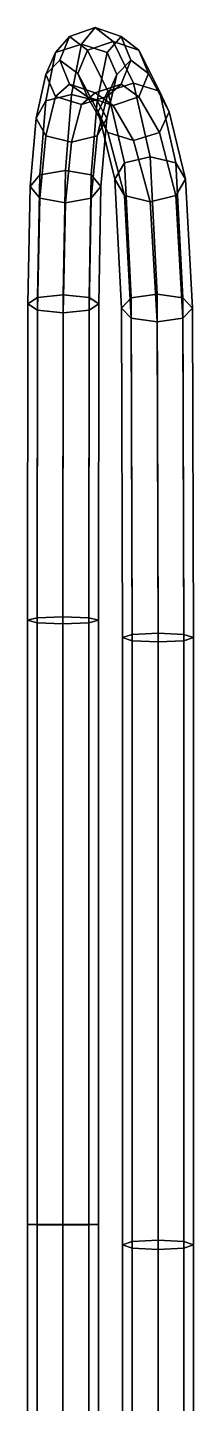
# Model space of a CAD drawing. Extents: x -10488 to 99756, y -124897 to 159397.
# Drawn here: x -3713 to 6756, y 72807 to 159397 of the extents above; entities that cross this region are included whole.
import ezdxf

# ---------------------------------------------------------------- set-up
doc = ezdxf.new("R2010")
doc.units = 0

msp = doc.modelspace()

# ---------------------------------------------------------------- linework, layer by layer
for points in [[(-1937.130127, 157824.359375, -208564.703125), (-1062.130127, 158835.734375, -215205.796875), (562.869812, 159397.296875, -215189.21875), (-312.130188, 158341.828125, -208366.4375)], [(-1062.130127, 158835.734375, -215205.796875), (62.869843, 157964.375, -221831.28125), (1687.869751, 158512.578125, -221986.609375), (562.869812, 159397.296875, -215189.21875)], [(-312.130188, 158341.828125, -208366.4375), (562.869812, 159397.296875, -215189.21875), (2187.869873, 158835.734375, -215205.8125), (1312.869873, 157824.359375, -208564.703125)], [(562.869812, 159397.296875, -215189.21875), (1687.869751, 158512.578125, -221986.609375), (3312.869629, 157964.375, -221831.296875), (2187.869873, 158835.734375, -215205.8125)], [(-2546.505127, 156444.4375, -209093.40625), (-1671.505127, 157338.234375, -215250.015625), (-1062.130127, 158835.734375, -215205.796875), (-1937.130127, 157824.359375, -208564.703125)], [(-1671.505127, 157338.234375, -215250.015625), (-546.505188, 156502.5, -221417.09375), (62.869843, 157964.375, -221831.28125), (-1062.130127, 158835.734375, -215205.796875)], [(62.869843, 157964.375, -221831.28125), (1354.536499, 155396.4375, -227797.359375), (2979.536377, 155886.140625, -228097.625), (1687.869751, 158512.578125, -221986.609375)], [(1922.244873, 156444.453125, -209093.40625), (1312.869873, 157824.359375, -208564.703125), (2187.869873, 158835.734375, -215205.8125), (2797.244873, 157338.234375, -215250.03125)], [(1687.869751, 158512.578125, -221986.609375), (2979.536377, 155886.140625, -228097.625), (4604.536621, 155396.4375, -227797.359375), (3312.869629, 157964.375, -221831.296875)], [(2797.244873, 157338.234375, -215250.03125), (2187.869873, 158835.734375, -215205.8125), (3312.869629, 157964.375, -221831.296875), (3922.244629, 156502.5, -221417.09375)], [(-3171.505127, 153683.34375, -203618.203125), (-2546.505127, 156444.4375, -209093.40625), (-1937.130127, 157824.359375, -208564.703125), (-2562.130127, 154777.96875, -202639.375)], [(-2562.130127, 154777.96875, -202639.375), (-1937.130127, 157824.359375, -208564.703125), (-312.130188, 158341.828125, -208366.4375), (-937.130249, 155188.453125, -202272.296875)], [(-937.130249, 155188.453125, -202272.296875), (-312.130188, 158341.828125, -208366.4375), (1312.869873, 157824.359375, -208564.703125), (687.869812, 154777.96875, -202639.359375)], [(-546.505188, 156502.5, -221417.09375), (745.161499, 154090.53125, -226996.671875), (1354.536499, 155396.4375, -227797.359375), (62.869843, 157964.375, -221831.28125)], [(1297.244751, 153683.34375, -203618.1875), (687.869812, 154777.96875, -202639.359375), (1312.869873, 157824.359375, -208564.703125), (1922.244873, 156444.453125, -209093.40625)], [(3922.244629, 156502.5, -221417.09375), (3312.869629, 157964.375, -221831.296875), (4604.536621, 155396.4375, -227797.359375), (5213.911621, 154090.53125, -226996.671875)], [(-1937.130127, 155064.53125, -209622.09375), (-1062.130127, 155840.734375, -215294.25), (-1671.505127, 157338.234375, -215250.015625), (-2546.505127, 156444.4375, -209093.40625)], [(-1062.130127, 155840.734375, -215294.25), (62.869843, 155040.625, -221002.90625), (-546.505188, 156502.5, -221417.09375), (-1671.505127, 157338.234375, -215250.015625)], [(1312.869751, 155064.53125, -209622.09375), (1922.244873, 156444.453125, -209093.40625), (2797.244873, 157338.234375, -215250.03125), (2187.869873, 155840.734375, -215294.25)], [(2187.869873, 155840.734375, -215294.25), (2797.244873, 157338.234375, -215250.03125), (3922.244629, 156502.5, -221417.09375), (3312.869629, 155040.625, -221002.90625)], [(-2562.130127, 152588.71875, -204597.03125), (-1937.130127, 155064.53125, -209622.09375), (-2546.505127, 156444.4375, -209093.40625), (-3171.505127, 153683.34375, -203618.203125)], [(62.869843, 155040.625, -221002.90625), (1354.536499, 152784.640625, -226195.984375), (745.161499, 154090.53125, -226996.671875), (-546.505188, 156502.5, -221417.09375)], [(687.869751, 152588.71875, -204597.03125), (1297.244751, 153683.34375, -203618.1875), (1922.244873, 156444.453125, -209093.40625), (1312.869751, 155064.53125, -209622.09375)], [(1354.536499, 155396.4375, -227797.359375), (2396.203125, 150878.84375, -233003.859375), (4021.203125, 151264.375, -233422), (2979.536377, 155886.140625, -228097.625)], [(2979.536377, 155886.140625, -228097.625), (4021.203125, 151264.375, -233422), (5646.203125, 150878.84375, -233003.859375), (4604.536621, 155396.4375, -227797.359375)], [(3312.869629, 155040.625, -221002.90625), (3922.244629, 156502.5, -221417.09375), (5213.911621, 154090.53125, -226996.671875), (4604.536621, 152784.640625, -226195.984375)], [(-2937.130371, 150119.234375, -197967.796875), (-2562.130127, 154777.96875, -202639.375), (-937.130249, 155188.453125, -202272.296875), (-1312.130249, 150394.921875, -197472.171875)], [(-2562.130127, 152588.71875, -204597.03125), (-937.130188, 152178.234375, -204964.09375), (-312.130188, 154547.0625, -209820.34375), (-1937.130127, 155064.53125, -209622.09375)], [(-1937.130127, 155064.53125, -209622.09375), (-312.130188, 154547.0625, -209820.34375), (562.869812, 155279.15625, -215310.828125), (-1062.130127, 155840.734375, -215294.25)], [(-1312.130249, 150394.921875, -197472.171875), (-937.130249, 155188.453125, -202272.296875), (687.869812, 154777.96875, -202639.359375), (312.869812, 150119.234375, -197967.78125)], [(-1062.130127, 155840.734375, -215294.25), (562.869812, 155279.15625, -215310.828125), (1687.869751, 154492.40625, -220847.59375), (62.869843, 155040.625, -221002.90625)], [(-937.130188, 152178.234375, -204964.09375), (687.869751, 152588.71875, -204597.03125), (1312.869751, 155064.53125, -209622.09375), (-312.130188, 154547.0625, -209820.34375)], [(-312.130188, 154547.0625, -209820.34375), (1312.869751, 155064.53125, -209622.09375), (2187.869873, 155840.734375, -215294.25), (562.869812, 155279.15625, -215310.828125)], [(62.869843, 155040.625, -221002.90625), (1687.869751, 154492.40625, -220847.59375), (2979.536377, 152294.921875, -225895.734375), (1354.536499, 152784.640625, -226195.984375)], [(562.869812, 155279.15625, -215310.828125), (2187.869873, 155840.734375, -215294.25), (3312.869629, 155040.625, -221002.90625), (1687.869751, 154492.40625, -220847.59375)], [(745.161499, 154090.53125, -226996.671875), (1786.828125, 149850.78125, -231888.828125), (2396.203125, 150878.84375, -233003.859375), (1354.536499, 155396.4375, -227797.359375)], [(1687.869751, 154492.40625, -220847.59375), (3312.869629, 155040.625, -221002.90625), (4604.536621, 152784.640625, -226195.984375), (2979.536377, 152294.921875, -225895.734375)], [(5213.911621, 154090.53125, -226996.671875), (4604.536621, 155396.4375, -227797.359375), (5646.203125, 150878.84375, -233003.859375), (6255.578125, 149850.78125, -231888.8125)], [(-3546.505371, 149384.078125, -199289.4375), (-3171.505127, 153683.34375, -203618.203125), (-2562.130127, 154777.96875, -202639.375), (-2937.130371, 150119.234375, -197967.796875)], [(922.244873, 149384.078125, -199289.421875), (312.869812, 150119.234375, -197967.78125), (687.869812, 154777.96875, -202639.359375), (1297.244751, 153683.34375, -203618.1875)], [(-2937.130371, 148648.9375, -200611.0625), (-2562.130127, 152588.71875, -204597.03125), (-3171.505127, 153683.34375, -203618.203125), (-3546.505371, 149384.078125, -199289.4375)], [(312.869781, 148648.9375, -200611.0625), (922.244873, 149384.078125, -199289.421875), (1297.244751, 153683.34375, -203618.1875), (687.869751, 152588.71875, -204597.03125)], [(1354.536499, 152784.640625, -226195.984375), (2396.203125, 148822.703125, -230773.78125), (1786.828125, 149850.78125, -231888.828125), (745.161499, 154090.53125, -226996.671875)], [(4604.536621, 152784.640625, -226195.984375), (5213.911621, 154090.53125, -226996.671875), (6255.578125, 149850.78125, -231888.8125), (5646.203125, 148822.703125, -230773.78125)], [(-2937.130371, 148648.9375, -200611.0625), (-1312.130249, 148373.25, -201106.671875), (-937.130188, 152178.234375, -204964.09375), (-2562.130127, 152588.71875, -204597.03125)], [(-1312.130249, 148373.25, -201106.671875), (312.869781, 148648.9375, -200611.0625), (687.869751, 152588.71875, -204597.03125), (-937.130188, 152178.234375, -204964.09375)], [(1354.536499, 152784.640625, -226195.984375), (2979.536377, 152294.921875, -225895.734375), (4021.203125, 148437.1875, -230355.625), (2396.203125, 148822.703125, -230773.78125)], [(2979.536377, 152294.921875, -225895.734375), (4604.536621, 152784.640625, -226195.984375), (5646.203125, 148822.703125, -230773.78125), (4021.203125, 148437.1875, -230355.625)], [(1786.828125, 149850.78125, -231888.828125), (2224.328125, 141746.453125, -236004.5), (2833.703125, 142381.15625, -237364.6875), (2396.203125, 150878.84375, -233003.859375)], [(2396.203125, 150878.84375, -233003.859375), (2833.703125, 142381.15625, -237364.6875), (4458.703125, 142619.171875, -237874.75), (4021.203125, 151264.375, -233422)], [(4021.203125, 151264.375, -233422), (4458.703125, 142619.171875, -237874.75), (6083.703125, 142381.15625, -237364.6875), (5646.203125, 150878.84375, -233003.859375)], [(6255.578125, 149850.78125, -231888.8125), (5646.203125, 150878.84375, -233003.859375), (6083.703125, 142381.15625, -237364.6875), (6693.078125, 141746.453125, -236004.484375)], [(-3692.338623, 142009.640625, -196405.90625), (-3546.505371, 149384.078125, -199289.4375), (-2937.130371, 150119.234375, -197967.796875), (-3082.963623, 142416.515625, -194900.390625)], [(-3082.963623, 142416.515625, -194900.390625), (-2937.130371, 150119.234375, -197967.796875), (-1312.130249, 150394.921875, -197472.171875), (-1457.963623, 142569.09375, -194335.828125)], [(-1457.963623, 142569.09375, -194335.828125), (-1312.130249, 150394.921875, -197472.171875), (312.869812, 150119.234375, -197967.78125), (167.036438, 142416.515625, -194900.390625)], [(776.411438, 142009.640625, -196405.90625), (167.036438, 142416.515625, -194900.390625), (312.869812, 150119.234375, -197967.78125), (922.244873, 149384.078125, -199289.421875)], [(2396.203125, 148822.703125, -230773.78125), (2833.703125, 141111.75, -234644.3125), (2224.328125, 141746.453125, -236004.5), (1786.828125, 149850.78125, -231888.828125)], [(5646.203125, 148822.703125, -230773.78125), (6255.578125, 149850.78125, -231888.8125), (6693.078125, 141746.453125, -236004.484375), (6083.703125, 141111.75, -234644.3125)], [(-3082.963623, 141602.75, -197911.40625), (-2937.130371, 148648.9375, -200611.0625), (-3546.505371, 149384.078125, -199289.4375), (-3692.338623, 142009.640625, -196405.90625)], [(167.036438, 141602.75, -197911.40625), (776.411438, 142009.640625, -196405.90625), (922.244873, 149384.078125, -199289.421875), (312.869781, 148648.9375, -200611.0625)], [(-3082.963623, 141602.75, -197911.40625), (-1457.963623, 141450.1875, -198475.984375), (-1312.130249, 148373.25, -201106.671875), (-2937.130371, 148648.9375, -200611.0625)], [(-1457.963623, 141450.1875, -198475.984375), (167.036438, 141602.75, -197911.40625), (312.869781, 148648.9375, -200611.0625), (-1312.130249, 148373.25, -201106.671875)], [(2396.203125, 148822.703125, -230773.78125), (4021.203125, 148437.1875, -230355.625), (4458.703125, 140873.75, -234134.234375), (2833.703125, 141111.75, -234644.3125)], [(4021.203125, 148437.1875, -230355.625), (5646.203125, 148822.703125, -230773.78125), (6083.703125, 141111.75, -234644.3125), (4458.703125, 140873.75, -234134.234375)], [(-3713.171875, 122091.351563, -194807.734375), (-3692.338623, 142009.640625, -196405.90625), (-3082.963623, 142416.515625, -194900.390625), (-3103.796875, 122246.117188, -193230.375)], [(-3103.796875, 121936.59375, -196385.09375), (-3082.963623, 141602.75, -197911.40625), (-3692.338623, 142009.640625, -196405.90625), (-3713.171875, 122091.351563, -194807.734375)], [(-3103.796875, 122246.117188, -193230.375), (-3082.963623, 142416.515625, -194900.390625), (-1457.963623, 142569.09375, -194335.828125), (-1478.796875, 122304.15625, -192638.859375)], [(-1478.796875, 122304.15625, -192638.859375), (-1457.963623, 142569.09375, -194335.828125), (167.036438, 142416.515625, -194900.390625), (146.203094, 122246.117188, -193230.375)], [(755.578125, 122091.351563, -194807.734375), (146.203094, 122246.117188, -193230.375), (167.036438, 142416.515625, -194900.390625), (776.411438, 142009.640625, -196405.90625)], [(146.203094, 121936.59375, -196385.09375), (755.578125, 122091.351563, -194807.734375), (776.411438, 142009.640625, -196405.90625), (167.036438, 141602.75, -197911.40625)], [(2224.328125, 141746.453125, -236004.5), (2286.828125, 121005.0625, -238800.109375), (2896.203125, 121202.71875, -240306.171875), (2833.703125, 142381.15625, -237364.6875)], [(2833.703125, 142381.15625, -237364.6875), (2896.203125, 121202.71875, -240306.171875), (4521.203125, 121276.84375, -240870.9375), (4458.703125, 142619.171875, -237874.75)], [(4458.703125, 142619.171875, -237874.75), (4521.203125, 121276.84375, -240870.9375), (6146.203125, 121202.71875, -240306.171875), (6083.703125, 142381.15625, -237364.6875)], [(6693.078125, 141746.453125, -236004.484375), (6083.703125, 142381.15625, -237364.6875), (6146.203125, 121202.71875, -240306.171875), (6755.578125, 121005.0625, -238800.09375)], [(-3103.796875, 121936.59375, -196385.09375), (-1478.796875, 121878.5625, -196976.609375), (-1457.963623, 141450.1875, -198475.984375), (-3082.963623, 141602.75, -197911.40625)], [(-1478.796875, 121878.5625, -196976.609375), (146.203094, 121936.59375, -196385.09375), (167.036438, 141602.75, -197911.40625), (-1457.963623, 141450.1875, -198475.984375)], [(2833.703125, 141111.75, -234644.3125), (2896.203125, 120807.40625, -237294.046875), (2286.828125, 121005.0625, -238800.109375), (2224.328125, 141746.453125, -236004.5)], [(6083.703125, 141111.75, -234644.3125), (6693.078125, 141746.453125, -236004.484375), (6755.578125, 121005.0625, -238800.09375), (6146.203125, 120807.40625, -237294.03125)], [(2833.703125, 141111.75, -234644.3125), (4458.703125, 140873.75, -234134.234375), (4521.203125, 120733.28125, -236729.265625), (2896.203125, 120807.40625, -237294.046875)], [(4458.703125, 140873.75, -234134.234375), (6083.703125, 141111.75, -234644.3125), (6146.203125, 120807.40625, -237294.03125), (4521.203125, 120733.28125, -236729.265625)], [(-3713.171875, 84064.28125, -194364.828125), (-3713.171875, 122091.351563, -194807.734375), (-3103.796875, 122246.117188, -193230.375), (-3103.796875, 84047.320313, -192769.96875)], [(-3103.796875, 84047.320313, -192769.96875), (-3103.796875, 122246.117188, -193230.375), (-1478.796875, 122304.15625, -192638.859375), (-1478.796875, 84040.953125, -192171.890625)], [(-1478.796875, 84040.953125, -192171.890625), (-1478.796875, 122304.15625, -192638.859375), (146.203094, 122246.117188, -193230.375), (146.203094, 84047.3125, -192769.96875)], [(755.578125, 84064.28125, -194364.828125), (146.203094, 84047.3125, -192769.96875), (146.203094, 122246.117188, -193230.375), (755.578125, 122091.351563, -194807.734375)], [(-3103.796875, 84081.242188, -195959.6875), (-3103.796875, 121936.59375, -196385.09375), (-3713.171875, 122091.351563, -194807.734375), (-3713.171875, 84064.28125, -194364.828125)], [(-3103.796875, 84081.242188, -195959.6875), (-1478.796875, 84087.601563, -196557.765625), (-1478.796875, 121878.5625, -196976.609375), (-3103.796875, 121936.59375, -196385.09375)], [(-1478.796875, 84087.601563, -196557.765625), (146.203094, 84081.242188, -195959.6875), (146.203094, 121936.59375, -196385.09375), (-1478.796875, 121878.5625, -196976.609375)], [(146.203094, 84081.242188, -195959.6875), (755.578125, 84064.28125, -194364.828125), (755.578125, 122091.351563, -194807.734375), (146.203094, 121936.59375, -196385.09375)], [(2896.203125, 121202.71875, -240306.171875), (2896.203125, 82576.640625, -241260.90625), (4521.203125, 82496.210938, -241830.390625), (4521.203125, 121276.84375, -240870.9375)], [(4521.203125, 121276.84375, -240870.9375), (4521.203125, 82496.210938, -241830.390625), (6146.203125, 82576.640625, -241260.90625), (6146.203125, 121202.71875, -240306.171875)], [(2896.203125, 121202.71875, -240306.171875), (2286.828125, 121005.0625, -238800.109375), (2286.828125, 82791.125, -239742.265625), (2896.203125, 82576.640625, -241260.90625)], [(2286.828125, 121005.0625, -238800.109375), (2896.203125, 120807.40625, -237294.046875), (2896.203125, 83005.601563, -238223.640625), (2286.828125, 82791.125, -239742.265625)], [(2896.203125, 120807.40625, -237294.046875), (4521.203125, 120733.28125, -236729.265625), (4521.203125, 83086.03125, -237654.140625), (2896.203125, 83005.601563, -238223.640625)], [(4521.203125, 120733.28125, -236729.265625), (6146.203125, 120807.40625, -237294.03125), (6146.203125, 83005.609375, -238223.625), (4521.203125, 83086.03125, -237654.140625)], [(6146.203125, 121202.71875, -240306.171875), (6146.203125, 82576.640625, -241260.90625), (6755.578125, 82791.125, -239742.265625), (6755.578125, 121005.0625, -238800.09375)], [(6755.578125, 121005.0625, -238800.09375), (6755.578125, 82791.125, -239742.265625), (6146.203125, 83005.609375, -238223.625), (6146.203125, 120807.40625, -237294.03125)], [(-3103.796875, 46116.320313, -197085.5), (-3103.796875, 84081.242188, -195959.6875), (-3713.171875, 84064.28125, -194364.828125), (-3713.171875, 45909.789063, -195525.09375)], [(-3713.171875, 45909.789063, -195525.09375), (-3713.171875, 84064.28125, -194364.828125), (-3103.796875, 84047.320313, -192769.96875), (-3103.796875, 45703.257813, -193964.6875)], [(-3103.796875, 46116.320313, -197085.5), (-1478.796875, 46193.769531, -197670.65625), (-1478.796875, 84087.601563, -196557.765625), (-3103.796875, 84081.242188, -195959.6875)], [(-3103.796875, 45703.257813, -193964.6875), (-3103.796875, 84047.320313, -192769.96875), (-1478.796875, 84040.953125, -192171.890625), (-1478.796875, 45625.808594, -193379.53125)], [(-1478.796875, 46193.769531, -197670.65625), (146.203094, 46116.320313, -197085.5), (146.203094, 84081.242188, -195959.6875), (-1478.796875, 84087.601563, -196557.765625)], [(-1478.796875, 45625.808594, -193379.53125), (-1478.796875, 84040.953125, -192171.890625), (146.203094, 84047.3125, -192769.96875), (146.203094, 45703.257813, -193964.6875)], [(146.203094, 46116.320313, -197085.5), (755.578125, 45909.789063, -195525.078125), (755.578125, 84064.28125, -194364.828125), (146.203094, 84081.242188, -195959.6875)], [(755.578125, 45909.789063, -195525.078125), (146.203094, 45703.257813, -193964.6875), (146.203094, 84047.3125, -192769.96875), (755.578125, 84064.28125, -194364.828125)], [(2286.828125, 82791.125, -239742.265625), (2896.203125, 83005.601563, -238223.640625), (2896.203125, 45365.132813, -237411.90625), (2286.828125, 44753.320313, -238792.8125)], [(2896.203125, 82576.640625, -241260.90625), (2286.828125, 82791.125, -239742.265625), (2286.828125, 44753.320313, -238792.8125), (2896.203125, 44141.511719, -240173.734375)], [(2896.203125, 83005.601563, -238223.640625), (4521.203125, 83086.03125, -237654.140625), (4521.203125, 45594.566406, -236894.0625), (2896.203125, 45365.132813, -237411.90625)], [(2896.203125, 82576.640625, -241260.90625), (2896.203125, 44141.511719, -240173.734375), (4521.203125, 43912.082031, -240691.578125), (4521.203125, 82496.210938, -241830.390625)], [(4521.203125, 83086.03125, -237654.140625), (6146.203125, 83005.609375, -238223.625), (6146.203125, 45365.136719, -237411.90625), (4521.203125, 45594.566406, -236894.0625)], [(4521.203125, 82496.210938, -241830.390625), (4521.203125, 43912.082031, -240691.578125), (6146.203125, 44141.511719, -240173.734375), (6146.203125, 82576.640625, -241260.90625)], [(6755.578125, 82791.125, -239742.265625), (6755.578125, 44753.324219, -238792.8125), (6146.203125, 45365.136719, -237411.90625), (6146.203125, 83005.609375, -238223.625)], [(6146.203125, 82576.640625, -241260.90625), (6146.203125, 44141.511719, -240173.734375), (6755.578125, 44753.324219, -238792.8125), (6755.578125, 82791.125, -239742.265625)]]:
    msp.add_3dface(points)

doc.saveas('drawing.dxf')
